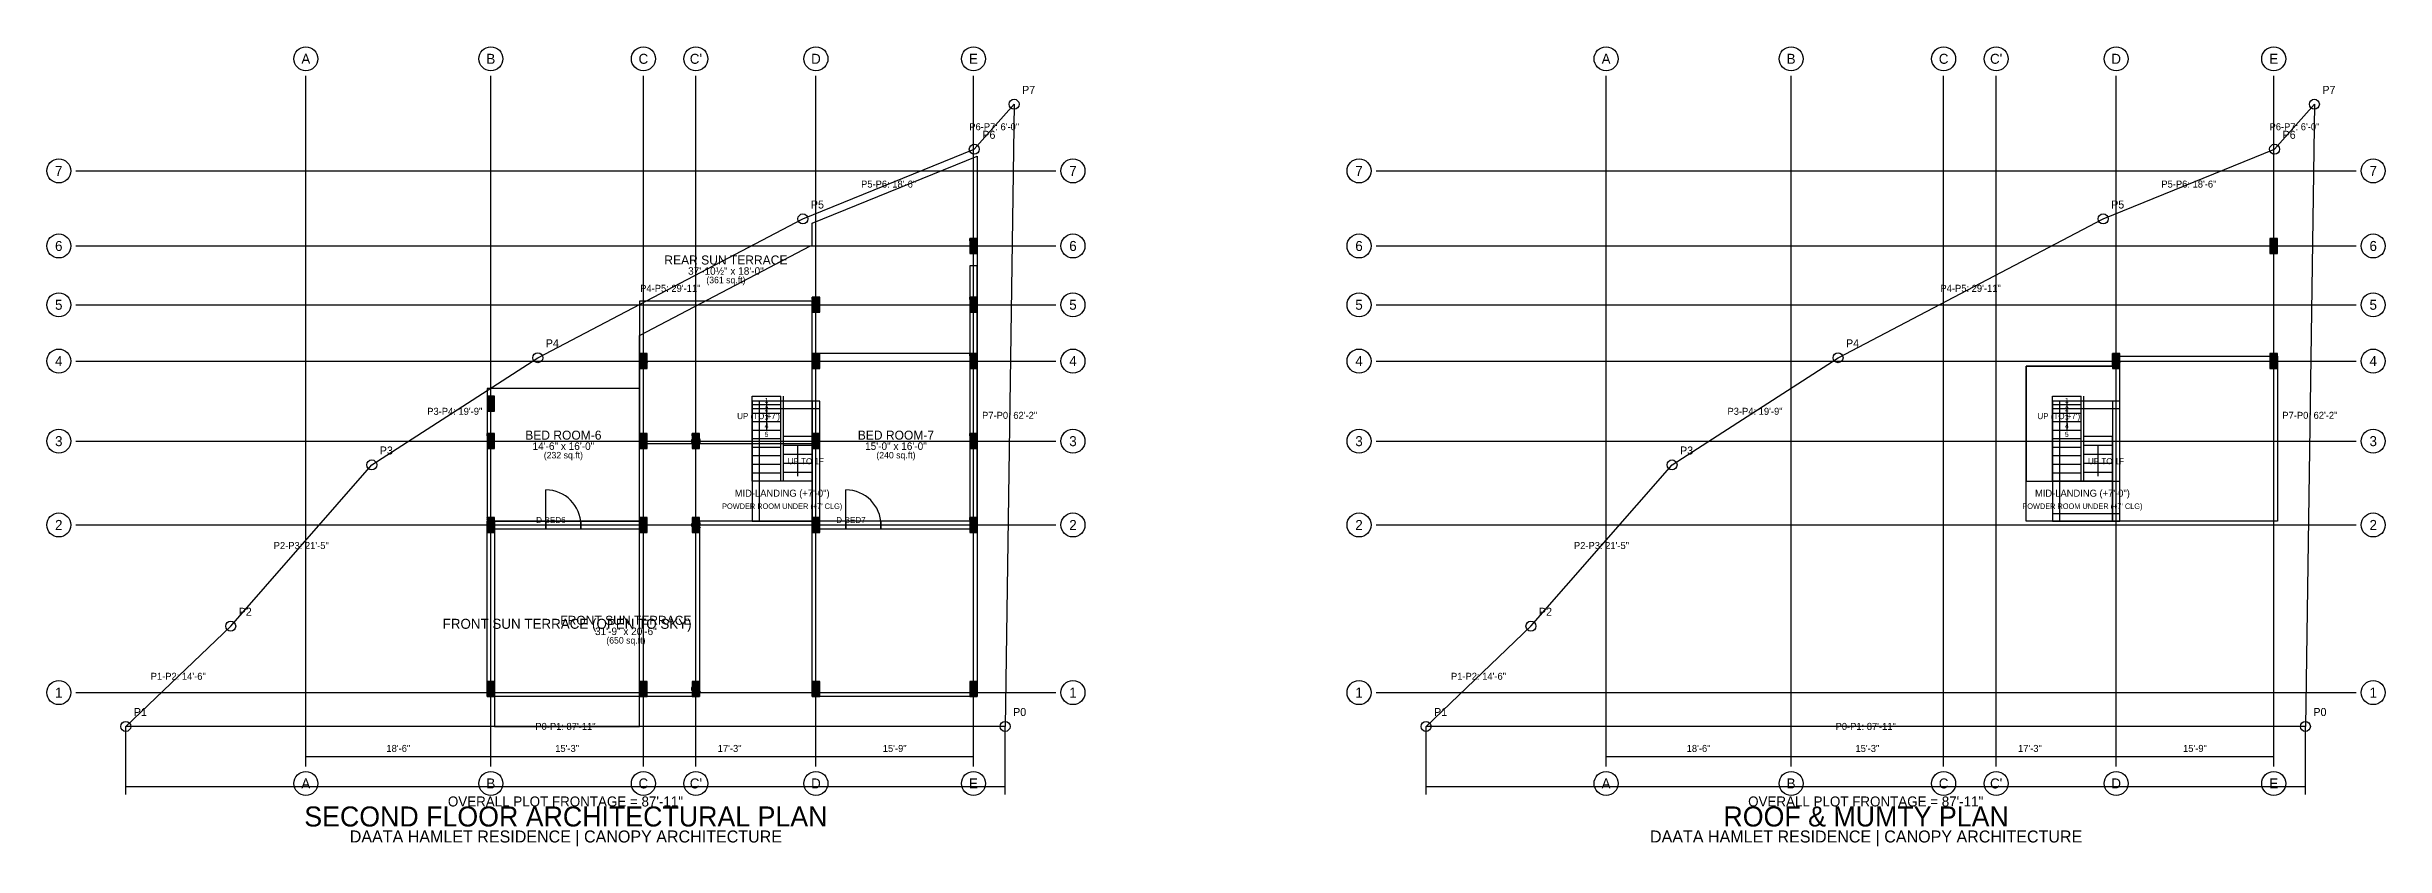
# Model space of a CAD drawing. Header units: feet. Extents: x -8 to 486, y -12 to 80.
# Drawn here: x 252.1 to 485.9, y -12 to 67.9 of the extents above; entities that cross this region are included whole.
import ezdxf
from ezdxf.enums import TextEntityAlignment as Align

# ---------------------------------------------------------------- set-up
doc = ezdxf.new("R2010")
doc.units = ezdxf.units.FT
doc.header["$MEASUREMENT"] = 0
for name, color, linetype in [('0_BOUNDARY', 1, 'Continuous'), ('A_CANOPY', 4, 'Continuous'), ('A_DIMENSIONS', 1, 'Continuous'), ('A_DOORS', 2, 'Continuous'), ('A_ROOM_LABELS', 7, 'Continuous'), ('A_STAIRS', 8, 'Continuous'), ('A_WALLS', 7, 'Continuous'), ('G_TITLEBLOCK', 7, 'Continuous'), ('S_COLUMNS', 4, 'Continuous'), ('S_COLUMNS_HATCH', 5, 'Continuous'), ('S_GRID_BUBBLES', 6, 'Continuous'), ('S_GRID_LINES', 6, 'Continuous')]:
    doc.layers.add(name, color=color, linetype=linetype)

msp = doc.modelspace()

# ---------------------------------------------------------------- hatches: boundary and pattern name
at = {"layer": 'S_COLUMNS_HATCH'}
h = msp.add_hatch(dxfattribs=at)
h.set_pattern_fill('SOLID')
h.paths.add_polyline_path([(344.375, 47.25), (345.125, 47.25), (345.125, 48.75), (344.375, 48.75)])
h = msp.add_hatch(dxfattribs=at)
h.set_pattern_fill('SOLID')
h.paths.add_polyline_path([(474.375, 47.25), (475.125, 47.25), (475.125, 48.75), (474.375, 48.75)])
h = msp.add_hatch(dxfattribs=at)
h.set_pattern_fill('SOLID')
h.paths.add_polyline_path([(328.625, 41.375), (329.375, 41.375), (329.375, 42.875), (328.625, 42.875)])
h = msp.add_hatch(dxfattribs=at)
h.set_pattern_fill('SOLID')
h.paths.add_polyline_path([(344.375, 41.375), (345.125, 41.375), (345.125, 42.875), (344.375, 42.875)])
h = msp.add_hatch(dxfattribs=at)
h.set_pattern_fill('SOLID')
h.paths.add_polyline_path([(311.375, 35.75), (312.125, 35.75), (312.125, 37.25), (311.375, 37.25)])
h = msp.add_hatch(dxfattribs=at)
h.set_pattern_fill('SOLID')
h.paths.add_polyline_path([(328.625, 35.75), (329.375, 35.75), (329.375, 37.25), (328.625, 37.25)])
h = msp.add_hatch(dxfattribs=at)
h.set_pattern_fill('SOLID')
h.paths.add_polyline_path([(344.375, 35.75), (345.125, 35.75), (345.125, 37.25), (344.375, 37.25)])
h = msp.add_hatch(dxfattribs=at)
h.set_pattern_fill('SOLID')
h.paths.add_polyline_path([(458.625, 35.75), (459.375, 35.75), (459.375, 37.25), (458.625, 37.25)])
h = msp.add_hatch(dxfattribs=at)
h.set_pattern_fill('SOLID')
h.paths.add_polyline_path([(474.375, 35.75), (475.125, 35.75), (475.125, 37.25), (474.375, 37.25)])
h = msp.add_hatch(dxfattribs=at)
h.set_pattern_fill('SOLID')
h.paths.add_polyline_path([(296.125, 31.5), (296.875, 31.5), (296.875, 33), (296.125, 33)])
h = msp.add_hatch(dxfattribs=at)
h.set_pattern_fill('SOLID')
h.paths.add_polyline_path([(296.125, 27.75), (296.875, 27.75), (296.875, 29.25), (296.125, 29.25)])
h = msp.add_hatch(dxfattribs=at)
h.set_pattern_fill('SOLID')
h.paths.add_polyline_path([(311.375, 27.75), (312.125, 27.75), (312.125, 29.25), (311.375, 29.25)])
h = msp.add_hatch(dxfattribs=at)
h.set_pattern_fill('SOLID')
h.paths.add_polyline_path([(316.625, 27.75), (317.375, 27.75), (317.375, 29.25), (316.625, 29.25)])
h = msp.add_hatch(dxfattribs=at)
h.set_pattern_fill('SOLID')
h.paths.add_polyline_path([(328.625, 27.75), (329.375, 27.75), (329.375, 29.25), (328.625, 29.25)])
h = msp.add_hatch(dxfattribs=at)
h.set_pattern_fill('SOLID')
h.paths.add_polyline_path([(344.375, 27.75), (345.125, 27.75), (345.125, 29.25), (344.375, 29.25)])
h = msp.add_hatch(dxfattribs=at)
h.set_pattern_fill('SOLID')
h.paths.add_polyline_path([(296.125, 19.375), (296.875, 19.375), (296.875, 20.875), (296.125, 20.875)])
h = msp.add_hatch(dxfattribs=at)
h.set_pattern_fill('SOLID')
h.paths.add_polyline_path([(311.375, 19.375), (312.125, 19.375), (312.125, 20.875), (311.375, 20.875)])
h = msp.add_hatch(dxfattribs=at)
h.set_pattern_fill('SOLID')
h.paths.add_polyline_path([(316.625, 19.375), (317.375, 19.375), (317.375, 20.875), (316.625, 20.875)])
h = msp.add_hatch(dxfattribs=at)
h.set_pattern_fill('SOLID')
h.paths.add_polyline_path([(328.625, 19.375), (329.375, 19.375), (329.375, 20.875), (328.625, 20.875)])
h = msp.add_hatch(dxfattribs=at)
h.set_pattern_fill('SOLID')
h.paths.add_polyline_path([(344.375, 19.375), (345.125, 19.375), (345.125, 20.875), (344.375, 20.875)])
h = msp.add_hatch(dxfattribs=at)
h.set_pattern_fill('SOLID')
h.paths.add_polyline_path([(296.125, 3), (296.875, 3), (296.875, 4.5), (296.125, 4.5)])
h = msp.add_hatch(dxfattribs=at)
h.set_pattern_fill('SOLID')
h.paths.add_polyline_path([(311.375, 3), (312.125, 3), (312.125, 4.5), (311.375, 4.5)])
h = msp.add_hatch(dxfattribs=at)
h.set_pattern_fill('SOLID')
h.paths.add_polyline_path([(316.625, 3), (317.375, 3), (317.375, 4.5), (316.625, 4.5)])
h = msp.add_hatch(dxfattribs=at)
h.set_pattern_fill('SOLID')
h.paths.add_polyline_path([(328.625, 3), (329.375, 3), (329.375, 4.5), (328.625, 4.5)])
h = msp.add_hatch(dxfattribs=at)
h.set_pattern_fill('SOLID')
h.paths.add_polyline_path([(344.375, 3), (345.125, 3), (345.125, 4.5), (344.375, 4.5)])

# ---------------------------------------------------------------- linework, layer by layer
at = {"layer": '0_BOUNDARY'}
for points in [[(260, 0), (270.4884, 10.0122), (284.5949, 26.1267), (301.1897, 36.8354), (327.6992, 50.701), (344.8373, 57.6678), (348.8145, 62.1602), (347.9167, 0)], [(390, 0), (400.4884, 10.0122), (414.5949, 26.1267), (431.1897, 36.8354), (457.6992, 50.701), (474.8373, 57.6678), (478.8145, 62.1602), (477.9167, 0)]]:
    msp.add_lwpolyline(points, close=True, dxfattribs=at)
for centre in [(348.8145, 62.1602), (478.8145, 62.1602), (344.8373, 57.6678), (474.8373, 57.6678), (327.6992, 50.701), (457.6992, 50.701), (301.1897, 36.8354), (431.1897, 36.8354), (284.5949, 26.1267), (414.5949, 26.1267), (270.4884, 10.0122), (400.4884, 10.0122), (260, 0), (347.9167, 0), (390, 0), (477.9167, 0)]:
    msp.add_circle(centre, 0.5, dxfattribs=at)
at = {"layer": 'A_CANOPY'}
for points in [[(311.375, 28.25), (328.625, 28.25), (328.625, 42.5), (311.375, 42.5)], [(296.125, 20.5), (311.375, 20.5), (311.375, 33.75), (296.125, 33.75)], [(296.875, 0), (311.375, 0), (311.375, 20.5), (296.875, 20.5)]]:
    msp.add_lwpolyline(points, close=True, dxfattribs=at)
at = {"layer": 'A_DIMENSIONS'}
for p, q in [((260, -6.8), (260, 0)), ((347.917, -6.8), (347.917, 0)), ((390, -6.8), (390, 0)), ((477.917, -6.8), (477.917, 0)), ((278, -3.5), (278, -2.5)), ((278, -3), (296.5, -3)), ((296.5, -3.5), (296.5, -2.5)), ((296.5, -3.5), (296.5, -2.5)), ((296.5, -3), (311.75, -3)), ((311.75, -3.5), (311.75, -2.5)), ((311.75, -3.5), (311.75, -2.5)), ((311.75, -3), (329, -3)), ((329, -3.5), (329, -2.5)), ((329, -3.5), (329, -2.5)), ((329, -3), (344.75, -3)), ((344.75, -3.5), (344.75, -2.5)), ((408, -3.5), (408, -2.5)), ((408, -3), (426.5, -3)), ((426.5, -3.5), (426.5, -2.5)), ((426.5, -3.5), (426.5, -2.5)), ((426.5, -3), (441.75, -3)), ((441.75, -3.5), (441.75, -2.5)), ((441.75, -3.5), (441.75, -2.5)), ((441.75, -3), (459, -3)), ((459, -3.5), (459, -2.5)), ((459, -3.5), (459, -2.5)), ((459, -3), (474.75, -3)), ((474.75, -3.5), (474.75, -2.5)), ((260, -6), (347.917, -6)), ((390, -6), (477.917, -6))]:
    msp.add_line(p, q, dxfattribs=at)
at = {"layer": 'A_DOORS'}
for p, q in [((302, 20.125), (302, 23.625)), ((332, 20.125), (332, 23.625))]:
    msp.add_line(p, q, dxfattribs=at)
for centre in [(302, 20.125), (332, 20.125)]:
    msp.add_arc(centre, 3.5, 0, 90, dxfattribs=at)
at = {"layer": 'A_STAIRS'}
for p, q in [((322.625, 24.5), (322.625, 33)), ((325.5, 24.5), (325.5, 33)), ((325.75, 24.5), (325.75, 33)), ((452.625, 24.5), (452.625, 33)), ((455.5, 24.5), (455.5, 33)), ((455.75, 24.5), (455.75, 33)), ((324.0625, 32.5), (324.0625, 29.5)), ((454.0625, 32.5), (454.0625, 29.5)), ((322.625, 28.75), (325.5, 28.75)), ((325.75, 29), (328.625, 29)), ((325.75, 29), (328.625, 29)), ((325.75, 28.1), (328.625, 28.1)), ((328.625, 24.5), (328.625, 29)), ((452.625, 28.75), (455.5, 28.75)), ((455.75, 29), (458.625, 29)), ((455.75, 29), (458.625, 29)), ((455.75, 28.1), (458.625, 28.1)), ((458.625, 24.5), (458.625, 29)), ((322.625, 27.9), (325.5, 27.9)), ((322.625, 27.05), (325.5, 27.05)), ((322.625, 26.2), (325.5, 26.2)), ((325.75, 27.2), (328.625, 27.2)), ((325.75, 26.3), (328.625, 26.3)), ((327.1875, 25), (327.1875, 28)), ((452.625, 27.9), (455.5, 27.9)), ((452.625, 27.05), (455.5, 27.05)), ((452.625, 26.2), (455.5, 26.2)), ((455.75, 27.2), (458.625, 27.2)), ((455.75, 26.3), (458.625, 26.3)), ((457.1875, 25), (457.1875, 28)), ((322.625, 25.35), (325.5, 25.35)), ((325.75, 25.4), (328.625, 25.4)), ((452.625, 25.35), (455.5, 25.35)), ((455.75, 25.4), (458.625, 25.4))]:
    msp.add_line(p, q, dxfattribs=at)
at = {"layer": 'A_STAIRS', "linetype": 'Continuous'}
for p, q in [((322.625, 33), (325.5, 33)), ((452.625, 33), (455.5, 33)), ((322.625, 32.15), (325.5, 32.15)), ((322.625, 31.3), (325.5, 31.3)), ((322.625, 30.45), (325.5, 30.45)), ((452.625, 32.15), (455.5, 32.15)), ((452.625, 31.3), (455.5, 31.3)), ((452.625, 30.45), (455.5, 30.45)), ((322.625, 29.6), (325.5, 29.6)), ((452.625, 29.6), (455.5, 29.6))]:
    msp.add_line(p, q, dxfattribs=at)
at = {"layer": 'A_STAIRS'}
for points in [[(322.625, 20.5), (328.625, 20.5), (328.625, 24.5), (322.625, 24.5)], [(452.625, 20.5), (458.625, 20.5), (458.625, 24.5), (452.625, 24.5)]]:
    msp.add_lwpolyline(points, close=True, dxfattribs=at)
at = {"layer": 'A_WALLS'}
for points in [[(296.125, 3), (296.125, 20.5), (311.375, 20.5), (311.375, 39.0593), (328.4686, 48), (328.625, 48), (328.625, 50.2677), (345.125, 56.9752), (345.125, 3), (328.625, 3), (328.625, 20.5), (317.375, 20.5), (317.375, 3), (296.125, 3)], [(344.375, 20.5), (345.125, 20.5), (345.125, 46), (344.375, 46)], [(328.625, 36.5), (345.125, 36.5), (345.125, 37.25), (328.625, 37.25)], [(450, 20.5), (450, 36), (458.625, 36), (458.625, 37), (475.125, 37), (475.125, 20.5), (459.375, 20.5), (458.625, 20.5), (450, 20.5)], [(459.375, 24.5), (459.375, 36), (450, 36), (450, 24.5), (459.375, 24.5)], [(322.625, 20.5), (323.375, 20.5), (323.375, 32.5), (322.625, 32.5)], [(322.625, 31.75), (329.375, 31.75), (329.375, 32.5), (322.625, 32.5)], [(328.625, 20.5), (329.375, 20.5), (329.375, 32.5), (328.625, 32.5)], [(452.625, 20.5), (453.375, 20.5), (453.375, 32.5), (452.625, 32.5)], [(452.625, 31.75), (459.375, 31.75), (459.375, 32.5), (452.625, 32.5)], [(458.625, 20.5), (459.375, 20.5), (459.375, 32.5), (458.625, 32.5)], [(452.625, 20.5), (459.375, 20.5), (459.375, 21.25), (452.625, 21.25)], [(296.125, 19.75), (302, 19.75), (302, 20.5), (296.125, 20.5)], [(302, 19.75), (305.5, 19.75), (305.5, 20.5), (302, 20.5)], [(305.5, 19.75), (311.375, 19.75), (311.375, 20.5), (305.5, 20.5)], [(328.625, 19.75), (332, 19.75), (332, 20.5), (328.625, 20.5)], [(332, 19.75), (335.5, 19.75), (335.5, 20.5), (332, 20.5)], [(335.5, 19.75), (345.125, 19.75), (345.125, 20.5), (335.5, 20.5)]]:
    msp.add_lwpolyline(points, close=True, dxfattribs=at)
at = {"layer": 'S_COLUMNS'}
for points in [[(344.375, 47.25), (345.125, 47.25), (345.125, 48.75), (344.375, 48.75)], [(474.375, 47.25), (475.125, 47.25), (475.125, 48.75), (474.375, 48.75)], [(328.625, 41.375), (329.375, 41.375), (329.375, 42.875), (328.625, 42.875)], [(344.375, 41.375), (345.125, 41.375), (345.125, 42.875), (344.375, 42.875)], [(311.375, 35.75), (312.125, 35.75), (312.125, 37.25), (311.375, 37.25)], [(328.625, 35.75), (329.375, 35.75), (329.375, 37.25), (328.625, 37.25)], [(344.375, 35.75), (345.125, 35.75), (345.125, 37.25), (344.375, 37.25)], [(458.625, 35.75), (459.375, 35.75), (459.375, 37.25), (458.625, 37.25)], [(474.375, 35.75), (475.125, 35.75), (475.125, 37.25), (474.375, 37.25)], [(296.125, 31.5), (296.875, 31.5), (296.875, 33), (296.125, 33)], [(296.125, 27.75), (296.875, 27.75), (296.875, 29.25), (296.125, 29.25)], [(311.375, 27.75), (312.125, 27.75), (312.125, 29.25), (311.375, 29.25)], [(316.625, 27.75), (317.375, 27.75), (317.375, 29.25), (316.625, 29.25)], [(328.625, 27.75), (329.375, 27.75), (329.375, 29.25), (328.625, 29.25)], [(344.375, 27.75), (345.125, 27.75), (345.125, 29.25), (344.375, 29.25)], [(296.125, 19.375), (296.875, 19.375), (296.875, 20.875), (296.125, 20.875)], [(311.375, 19.375), (312.125, 19.375), (312.125, 20.875), (311.375, 20.875)], [(316.625, 19.375), (317.375, 19.375), (317.375, 20.875), (316.625, 20.875)], [(328.625, 19.375), (329.375, 19.375), (329.375, 20.875), (328.625, 20.875)], [(344.375, 19.375), (345.125, 19.375), (345.125, 20.875), (344.375, 20.875)], [(296.125, 3), (296.875, 3), (296.875, 4.5), (296.125, 4.5)], [(311.375, 3), (312.125, 3), (312.125, 4.5), (311.375, 4.5)], [(316.625, 3), (317.375, 3), (317.375, 4.5), (316.625, 4.5)], [(328.625, 3), (329.375, 3), (329.375, 4.5), (328.625, 4.5)], [(344.375, 3), (345.125, 3), (345.125, 4.5), (344.375, 4.5)]]:
    msp.add_lwpolyline(points, close=True, dxfattribs=at)
at = {"layer": 'S_GRID_BUBBLES'}
for centre in [(278, 66.7), (296.5, 66.7), (311.75, 66.7), (317, 66.7), (329, 66.7), (344.75, 66.7), (408, 66.7), (426.5, 66.7), (441.75, 66.7), (447, 66.7), (459, 66.7), (474.75, 66.7), (253.3, 55.5), (354.7, 55.5), (383.3, 55.5), (484.7, 55.5), (253.3, 48), (354.7, 48), (383.3, 48), (484.7, 48), (253.3, 42.125), (354.7, 42.125), (383.3, 42.125), (484.7, 42.125), (253.3, 36.5), (354.7, 36.5), (383.3, 36.5), (484.7, 36.5), (253.3, 28.5), (354.7, 28.5), (383.3, 28.5), (484.7, 28.5), (253.3, 20.125), (354.7, 20.125), (383.3, 20.125), (484.7, 20.125), (253.3, 3.375), (354.7, 3.375), (383.3, 3.375), (484.7, 3.375), (278, -5.7), (296.5, -5.7), (311.75, -5.7), (317, -5.7), (329, -5.7), (344.75, -5.7), (408, -5.7), (426.5, -5.7), (441.75, -5.7), (447, -5.7), (459, -5.7), (474.75, -5.7)]:
    msp.add_circle(centre, 1.2, dxfattribs=at)
at = {"layer": 'S_GRID_LINES'}
for p, q in [((278, -4), (278, 65)), ((296.5, -4), (296.5, 65)), ((311.75, -4), (311.75, 65)), ((317, -4), (317, 65)), ((329, -4), (329, 65)), ((344.75, -4), (344.75, 65)), ((408, -4), (408, 65)), ((426.5, -4), (426.5, 65)), ((441.75, -4), (441.75, 65)), ((447, -4), (447, 65)), ((459, -4), (459, 65)), ((474.75, -4), (474.75, 65)), ((255, 55.5), (353, 55.5)), ((385, 55.5), (483, 55.5)), ((255, 48), (353, 48)), ((385, 48), (483, 48)), ((255, 42.125), (353, 42.125)), ((385, 42.125), (483, 42.125)), ((255, 36.5), (353, 36.5)), ((385, 36.5), (483, 36.5)), ((255, 28.5), (353, 28.5)), ((385, 28.5), (483, 28.5)), ((255, 20.125), (353, 20.125)), ((385, 20.125), (483, 20.125)), ((255, 3.375), (353, 3.375)), ((385, 3.375), (483, 3.375))]:
    msp.add_line(p, q, dxfattribs=at)

# ---------------------------------------------------------------- texts
at = {"layer": '0_BOUNDARY'}
for s, p in [('P7', (349.6145, 62.9602)), ('P7', (479.6145, 62.9602)), ('P6', (345.6373, 58.4678)), ('P6', (475.6373, 58.4678)), ('P5', (328.4992, 51.501)), ('P5', (458.4992, 51.501)), ('P4', (301.9897, 37.6354)), ('P4', (431.9897, 37.6354)), ('P3', (285.3949, 26.9267)), ('P3', (415.3949, 26.9267)), ('P2', (271.2884, 10.8122)), ('P2', (401.2884, 10.8122)), ('P1', (260.8, 0.8)), ('P0', (348.7167, 0.8)), ('P1', (390.8, 0.8)), ('P0', (478.7167, 0.8))]:
    msp.add_text(s, height=0.8, dxfattribs=at).set_placement(p, align=Align.BOTTOM_LEFT)
for s, p in [('P6-P7: 6\'-0"', (346.8259, 59.914)), ('P6-P7: 6\'-0"', (476.8259, 59.914)), ('P5-P6: 18\'-6"', (336.2682, 54.1844)), ('P5-P6: 18\'-6"', (466.2682, 54.1844)), ('P4-P5: 29\'-11"', (314.4445, 43.7682)), ('P4-P5: 29\'-11"', (444.4445, 43.7682)), ('P3-P4: 19\'-9"', (292.8923, 31.481)), ('P7-P0: 62\'-2"', (348.3656, 31.0801)), ('P3-P4: 19\'-9"', (422.8923, 31.481)), ('P7-P0: 62\'-2"', (478.3656, 31.0801)), ('P2-P3: 21\'-5"', (277.5417, 18.0694)), ('P2-P3: 21\'-5"', (407.5417, 18.0694)), ('P1-P2: 14\'-6"', (265.2442, 5.0061)), ('P1-P2: 14\'-6"', (395.2442, 5.0061)), ('P0-P1: 87\'-11"', (303.9583, 0)), ('P0-P1: 87\'-11"', (433.9583, 0))]:
    msp.add_text(s, height=0.7, dxfattribs=at).set_placement(p, align=Align.MIDDLE_CENTER)
at = {"layer": 'A_CANOPY'}
msp.add_text('FRONT SUN TERRACE (OPEN TO SKY)', height=1, dxfattribs=at).set_placement((304.125, 10.25), align=Align.MIDDLE_CENTER)
at = {"layer": 'A_DIMENSIONS'}
for s, height, p in [('18\'-6"', 0.7, (287.25, -2.2)), ('15\'-3"', 0.7, (304.125, -2.2)), ('17\'-3"', 0.7, (320.375, -2.2)), ('15\'-9"', 0.7, (336.875, -2.2)), ('18\'-6"', 0.7, (417.25, -2.2)), ('15\'-3"', 0.7, (434.125, -2.2)), ('17\'-3"', 0.7, (450.375, -2.2)), ('15\'-9"', 0.7, (466.875, -2.2)), ('OVERALL PLOT FRONTAGE = 87\'-11"', 1, (303.9585, -7.5)), ('OVERALL PLOT FRONTAGE = 87\'-11"', 1, (433.9585, -7.5))]:
    msp.add_text(s, height=height, dxfattribs=at).set_placement(p, align=Align.MIDDLE_CENTER)
at = {"layer": 'A_DOORS'}
for s, p in [('D-BED6', (302.5, 20.625)), ('D-BED7', (332.5, 20.625))]:
    msp.add_text(s, height=0.6, dxfattribs=at).set_placement(p, align=Align.MIDDLE_CENTER)
at = {"layer": 'A_ROOM_LABELS'}
for s, height, p in [('REAR SUN TERRACE', 0.9, (320, 46.6)), ('37\'-10½" x 18\'-0"', 0.75, (320, 45.5)), ('(361 sq.ft)', 0.65, (320, 44.6)), ('BED ROOM-6', 0.9, (303.75, 29.1)), ('14\'-6" x 16\'-0"', 0.75, (303.75, 28)), ('BED ROOM-7', 0.9, (337, 29.1)), ('15\'-0" x 16\'-0"', 0.75, (337, 28)), ('(232 sq.ft)', 0.65, (303.75, 27.1)), ('(240 sq.ft)', 0.65, (337, 27.1)), ('FRONT SUN TERRACE', 0.9, (310, 10.6)), ('31\'-9" x 20\'-6"', 0.75, (310, 9.5)), ('(650 sq.ft)', 0.65, (310, 8.6))]:
    msp.add_text(s, height=height, dxfattribs=at).set_placement(p, align=Align.MIDDLE_CENTER)
at = {"layer": 'A_STAIRS'}
for s, height, p in [('1', 0.5, (324.0625, 32.575)), ('1', 0.5, (454.0625, 32.575)), ("UP (TO +7')", 0.6, (323.2625, 31)), ('3', 0.5, (324.0625, 30.875)), ('2', 0.5, (324.0625, 31.725)), ("UP (TO +7')", 0.6, (453.2625, 31)), ('3', 0.5, (454.0625, 30.875)), ('2', 0.5, (454.0625, 31.725)), ('4', 0.5, (324.0625, 30.025)), ('5', 0.5, (324.0625, 29.175)), ('4', 0.5, (454.0625, 30.025)), ('5', 0.5, (454.0625, 29.175)), ('UP TO 1F', 0.6, (327.9875, 26.5)), ('UP TO 1F', 0.6, (457.9875, 26.5)), ('MID-LANDING (+7\'-0")', 0.7, (325.625, 23.3)), ('MID-LANDING (+7\'-0")', 0.7, (455.625, 23.3)), ("POWDER ROOM UNDER (+7' CLG)", 0.55, (325.625, 22)), ("POWDER ROOM UNDER (+7' CLG)", 0.55, (455.625, 22))]:
    msp.add_text(s, height=height, dxfattribs=at).set_placement(p, align=Align.MIDDLE_CENTER)
at = {"layer": 'G_TITLEBLOCK'}
for s, height, p in [('SECOND FLOOR ARCHITECTURAL PLAN', 2, (304, -9)), ('ROOF & MUMTY PLAN', 2, (434, -9)), ('DAATA HAMLET RESIDENCE | CANOPY ARCHITECTURE', 1.2, (304, -11)), ('DAATA HAMLET RESIDENCE | CANOPY ARCHITECTURE', 1.2, (434, -11))]:
    msp.add_text(s, height=height, dxfattribs=at).set_placement(p, align=Align.MIDDLE_CENTER)
at = {"layer": 'S_COLUMNS'}
for s, p in [('E6', (344.75, 48)), ('E6', (474.75, 48)), ('D5', (329, 42.125)), ('E5', (344.75, 42.125)), ('C4', (311.75, 36.5)), ('D4', (329, 36.5)), ('E4', (344.75, 36.5)), ('D4', (459, 36.5)), ('E4', (474.75, 36.5)), ('B4', (296.5, 32.25)), ('B3', (296.5, 28.5)), ('C3', (311.75, 28.5)), ("C'3", (317, 28.5)), ('D3', (329, 28.5)), ('E3', (344.75, 28.5)), ('B2', (296.5, 20.125)), ('C2', (311.75, 20.125)), ("C'2", (317, 20.125)), ('D2', (329, 20.125)), ('E2', (344.75, 20.125)), ('B1', (296.5, 3.75)), ('C1', (311.75, 3.75)), ("C'1", (317, 3.75)), ('D1', (329, 3.75)), ('E1', (344.75, 3.75))]:
    msp.add_text(s, height=0.55, dxfattribs=at).set_placement(p, align=Align.MIDDLE_CENTER)
at = {"layer": 'S_GRID_BUBBLES'}
for s, p in [('A', (278, 66.7)), ('B', (296.5, 66.7)), ('C', (311.75, 66.7)), ("C'", (317, 66.7)), ('D', (329, 66.7)), ('E', (344.75, 66.7)), ('A', (408, 66.7)), ('B', (426.5, 66.7)), ('C', (441.75, 66.7)), ("C'", (447, 66.7)), ('D', (459, 66.7)), ('E', (474.75, 66.7)), ('7', (253.3, 55.5)), ('7', (354.7, 55.5)), ('7', (383.3, 55.5)), ('7', (484.7, 55.5)), ('6', (253.3, 48)), ('6', (354.7, 48)), ('6', (383.3, 48)), ('6', (484.7, 48)), ('5', (253.3, 42.125)), ('5', (354.7, 42.125)), ('5', (383.3, 42.125)), ('5', (484.7, 42.125)), ('4', (253.3, 36.5)), ('4', (354.7, 36.5)), ('4', (383.3, 36.5)), ('4', (484.7, 36.5)), ('3', (253.3, 28.5)), ('3', (354.7, 28.5)), ('3', (383.3, 28.5)), ('3', (484.7, 28.5)), ('2', (253.3, 20.125)), ('2', (354.7, 20.125)), ('2', (383.3, 20.125)), ('2', (484.7, 20.125)), ('1', (253.3, 3.375)), ('1', (354.7, 3.375)), ('1', (383.3, 3.375)), ('1', (484.7, 3.375)), ('A', (278, -5.7)), ('B', (296.5, -5.7)), ('C', (311.75, -5.7)), ("C'", (317, -5.7)), ('D', (329, -5.7)), ('E', (344.75, -5.7)), ('A', (408, -5.7)), ('B', (426.5, -5.7)), ('C', (441.75, -5.7)), ("C'", (447, -5.7)), ('D', (459, -5.7)), ('E', (474.75, -5.7))]:
    msp.add_text(s, height=1, dxfattribs=at).set_placement(p, align=Align.MIDDLE_CENTER)

doc.saveas('drawing.dxf')
